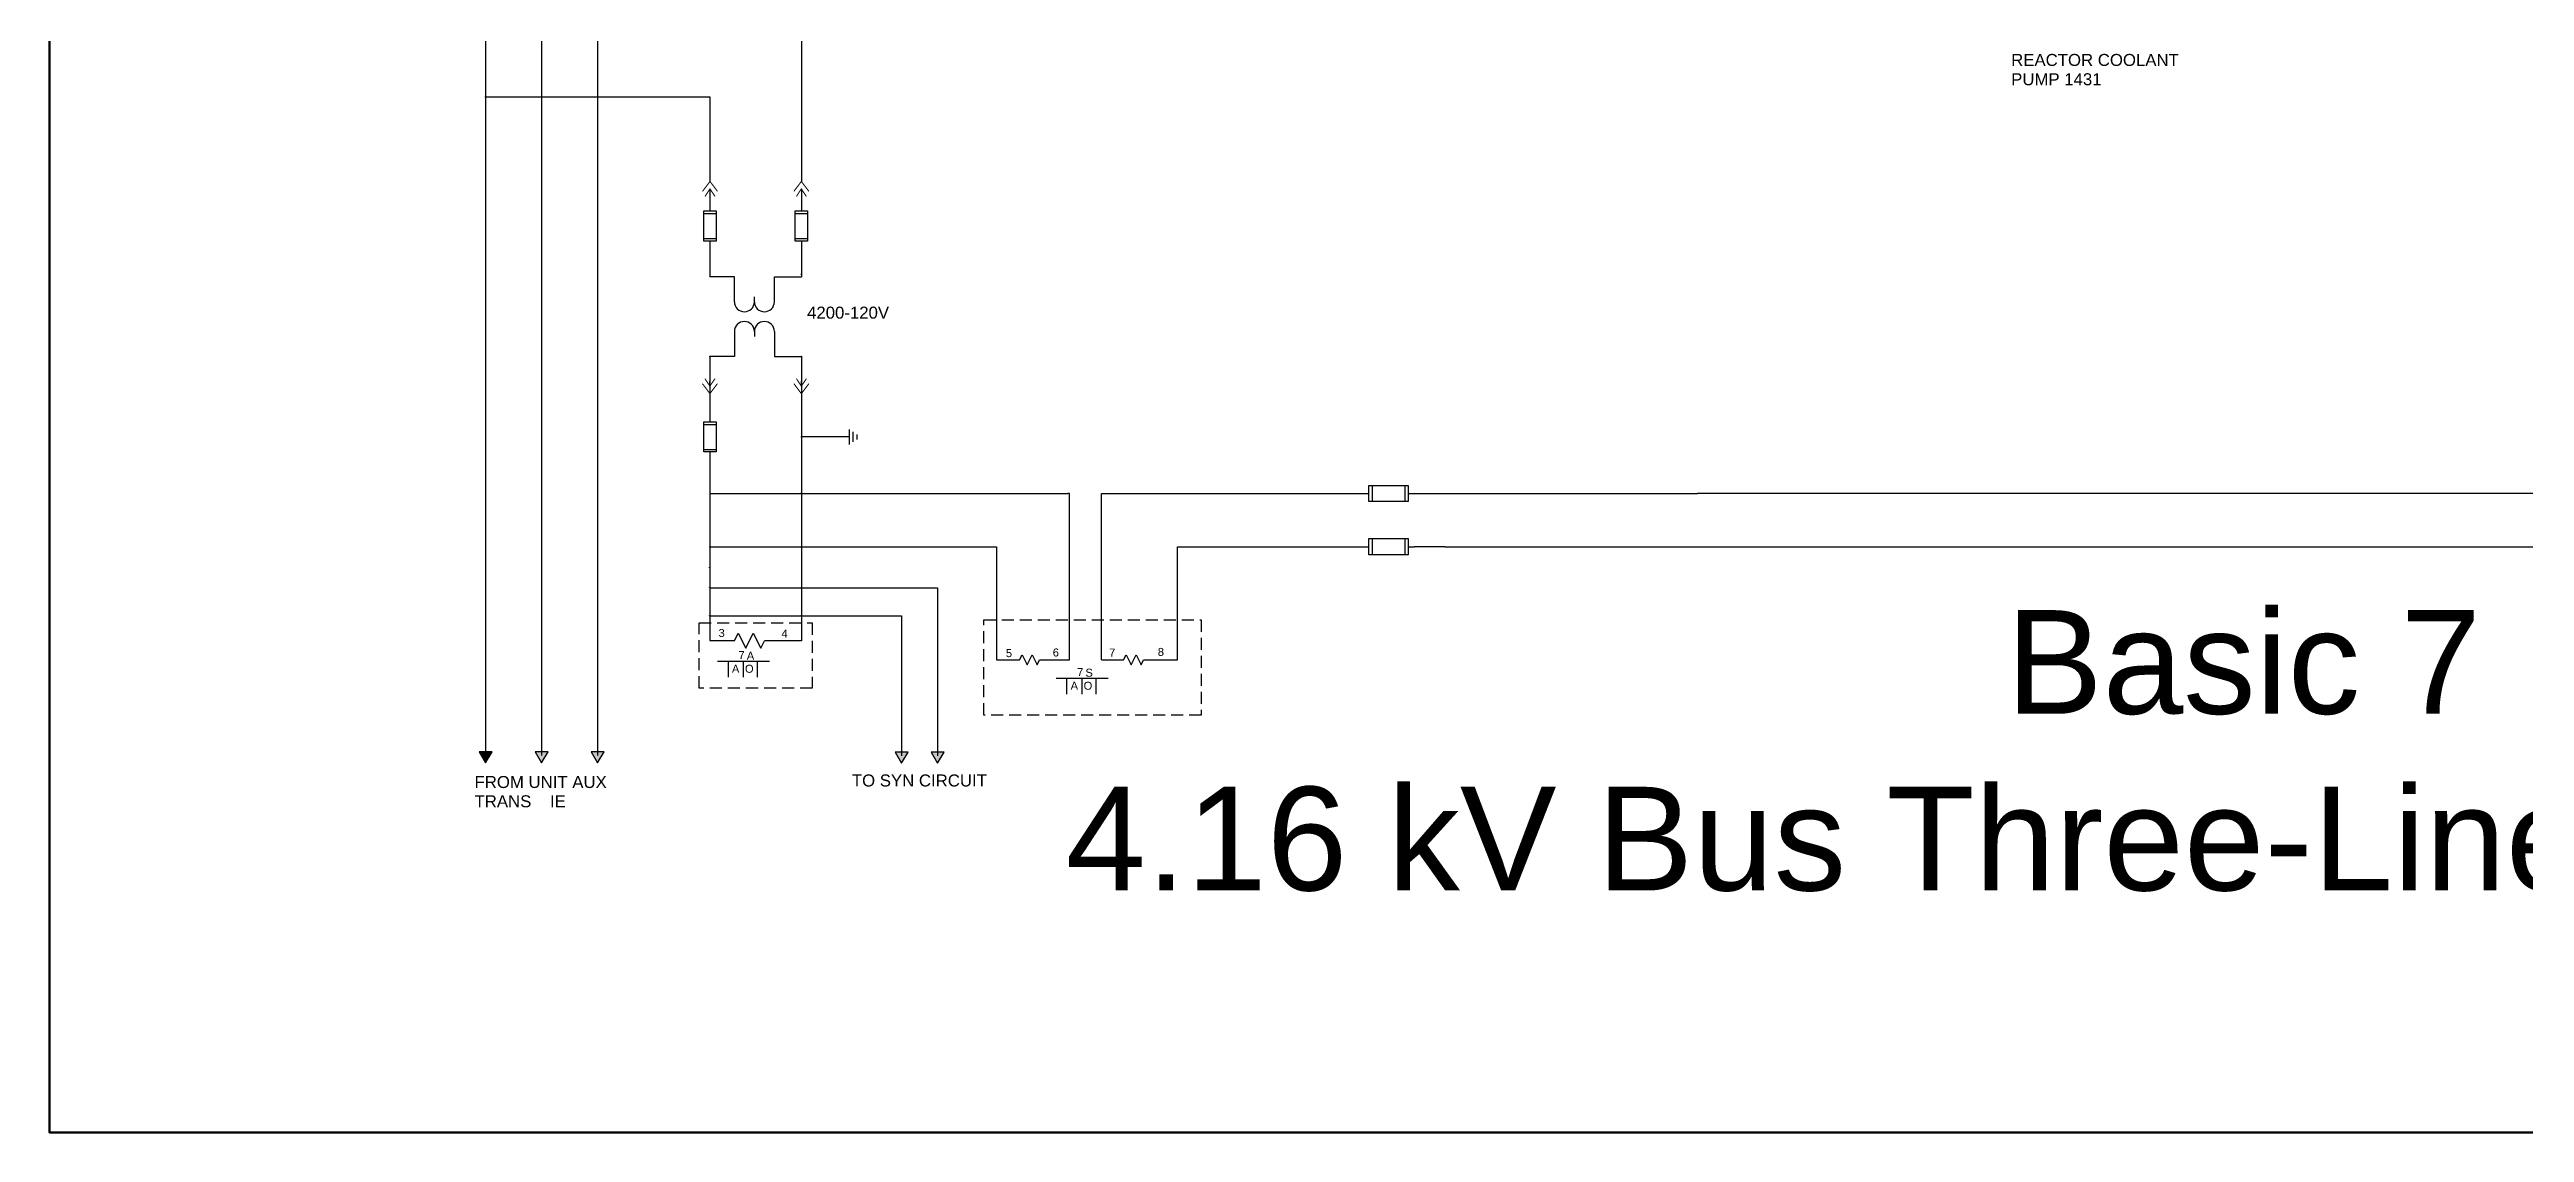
# Model space of a CAD drawing. Header units: millimetres. Extents: x -77 to 460, y -253 to 95.
# Drawn here: x -76.5 to 232.8, y -252.6 to -117.3 of the extents above; entities that cross this region are included whole.
import ezdxf
from ezdxf.enums import TextEntityAlignment as Align

# ---------------------------------------------------------------- set-up
doc = ezdxf.new("R2010")
doc.units = ezdxf.units.MM
doc.header["$LTSCALE"] = 6
doc.header["$MEASUREMENT"] = 0
doc.linetypes.add('HIDDEN', pattern=[0.375, 0.25, -0.125])
for name, color, linetype in [('HIDDEN', 7, 'HIDDEN'), ('SYMS', 7, 'Continuous'), ('WIRES', 7, 'Continuous')]:
    doc.layers.add(name, color=color, linetype=linetype)
doc.styles.get("Standard").update_dxf_attribs({"font": 'arial.ttf'})
doc.styles.add('WD', font='romans.shx')

# ---------------------------------------------------------------- blocks, each defined once
blk = doc.blocks.new('WDDOT')
for radius in [0.03, 0.0187, 0.00929]:
    blk.add_circle((0, 0), radius)
blk = doc.blocks.new('VFU0')
for p, q in [((-0.078, -0.188), (-0.078, 0.188)), ((-0.078, 0.188), (0.078, 0.188)), ((-0.078, 0.156), (0.078, 0.156)), ((0.078, 0.188), (0.078, -0.188)), ((-0.078, -0.156), (0.078, -0.156)), ((0.078, -0.188), (-0.078, -0.188))]:
    blk.add_line(p, q)
at = {"style": 'WD', "width": 0.7}
for tag, p in [('INST', (0.188, 0.234)), ('LOC', (0.188, 0.078)), ('DESC1', (0.18, -0.134)), ('DESC2', (0.188, -0.297)), ('DESC3', (0.188, -0.453))]:
    blk.add_attdef(tag, p, '', height=0.125, dxfattribs=at)
at = {"linetype": 'Continuous', "style": 'WD', "width": 0.7, "flags": 8}
blk.add_attdef('TERM01', text='', height=0.1, dxfattribs=at).set_placement((-0.055, 0.207), align=Align.RIGHT)
at = {"style": 'WD', "width": 0.7}
blk.add_attdef('RATING1', text='', height=0.0938, rotation=90, dxfattribs=at).set_placement((0, 0), align=Align.MIDDLE_CENTER)
at = {"color": 7, "style": 'WD', "flags": 1}
for tag, p in [('X2TERM01', (0, 0.188)), ('X8TERM02', (0, -0.188))]:
    blk.add_attdef(tag, p, '', height=0.01, dxfattribs=at)
at = {"linetype": 'Continuous', "style": 'WD', "width": 0.7, "flags": 8}
blk.add_attdef('TERM02', text='', height=0.1, dxfattribs=at).set_placement((-0.041, -0.213), align=Align.TOP_RIGHT)
at = {"linetype": 'Continuous', "style": 'WD', "flags": 9}
for tag, p in [('ASSYCODE', (-0.078, -0.105)), ('MFG', (-0.08, -0.088)), ('CAT', (-0.08, -0.073))]:
    blk.add_attdef(tag, text='', height=0.01, dxfattribs=at).set_placement(p, align=Align.RIGHT)
at = {"style": 'WD', "flags": 9}
blk.add_attdef('FAMILY', text='', height=0.01, dxfattribs=at).set_placement((-0.08, -0.036), align=Align.RIGHT)
blk = doc.blocks.new('VC01PJ_1-')
blk.add_line((0, -0.031), (0, -0.094))
for points in [[(-0.094, -0.062, 0.0125, 0.0125, 0), (0, 0.062, 0.0125, 0.0125, 0), (0.094, -0.062, 0, 0, 0)], [(0.062, -0.125, 0.0125, 0.0125, 0), (0, -0.031, 0.0125, 0.0125, 0), (-0.062, -0.125, 0, 0, 0)]]:
    blk.add_lwpolyline(points, format="xyseb")
at = {"style": 'WD', "width": 0.85}
for tag, p in [('INST', (0.219, 0.25)), ('TAG1', (0.221, -0.092)), ('LOC', (0.219, 0.078)), ('DESC1', (0.219, -0.266)), ('DESC2', (0.219, -0.438)), ('DESC3', (0.219, -0.609))]:
    blk.add_attdef(tag, p, '', height=0.125, dxfattribs=at)
at = {"linetype": 'Continuous', "style": 'WD', "width": 0.85, "flags": 8}
blk.add_attdef('TERM01', text='', height=0.125, dxfattribs=at).set_placement((-0.055, 0.113), align=Align.RIGHT)
at = {"style": 'WD'}
for tag, p, height, flags in [('FAMILY', (-0.132, 0.064), 0.01, 9), ('X2TERM01', (0, 0.062), 0.0125, 1), ('X2TERMDESC01', (0.026, 0.042), 0.01, 1), ('X8TERM02', (0, -0.094), 0.0125, 1), ('X8TERMDESC02', (0.013, -0.115), 0.01, 1)]:
    blk.add_attdef(tag, p, '', height=height, dxfattribs=dict(at, flags=flags))
at = {"linetype": 'Continuous', "style": 'WD', "flags": 9}
for tag, p in [('MFG', (-0.109, 0)), ('CAT', (-0.107, 0.019)), ('ASSYCODE', (-0.109, -0.014))]:
    blk.add_attdef(tag, text='', height=0.01, dxfattribs=at).set_placement(p, align=Align.CENTER)
at = {"linetype": 'Continuous', "style": 'WD', "width": 0.85, "flags": 8}
blk.add_attdef('TERM02', text='', height=0.125, dxfattribs=at).set_placement((-0.041, -0.151), align=Align.TOP_RIGHT)
at = {"color": 7, "style": 'WD', "flags": 1}
blk.add_attdef('WDTYPE', (-0.237, -0.081), '', height=0.01, dxfattribs=at)
at = {"style": 'WD', "flags": 9}
blk.add_attdef('WDBLKNAM', text='', height=0.01, dxfattribs=at).set_placement((-0.16, -0.106), align=Align.RIGHT)
at = {"style": 'WD'}
for tag, p in [('X4LINK', (-0.125, -0.062)), ('X1LINK', (0.125, -0.062))]:
    blk.add_attdef(tag, p, '', height=0.01, dxfattribs=at)
blk = doc.blocks.new('HC01PJ_1-')
blk.add_line((0.031, 0), (0.094, 0))
for points in [[(0.062, -0.094, 0.0125, 0.0125, 0), (-0.063, 0, 0.0125, 0.0125, 0), (0.062, 0.094, 0, 0, 0)], [(0.125, 0.062, 0.0125, 0.0125, 0), (0.031, 0, 0.0125, 0.0125, 0), (0.125, -0.063, 0, 0, 0)]]:
    blk.add_lwpolyline(points, format="xyseb")
at = {"style": 'WD', "width": 0.85}
for tag, p in [('INST', (-0.012, 0.467)), ('LOC', (-0.012, 0.295)), ('TAG1', (-0.01, 0.125)), ('DESC1', (-0.01, -0.344)), ('DESC2', (-0.01, -0.516)), ('DESC3', (-0.01, -0.687))]:
    blk.add_attdef(tag, text='', height=0.125, dxfattribs=at).set_placement(p, align=Align.CENTER)
at = {"style": 'WD', "flags": 9}
blk.add_attdef('WDTYPE', text='', height=0.01, dxfattribs=at).set_placement((-0.221, 0.075), align=Align.RIGHT)
at = {"style": 'WD'}
for tag, p, flags in [('X4TERMDESC01', (-0.094, 0.031), 1), ('X1TERMDESC02', (0.125, 0.031), 1), ('FAMILY', (0.206, 0.131), 9)]:
    blk.add_attdef(tag, p, '', height=0.01, dxfattribs=dict(at, flags=flags))
at = {"color": 7, "style": 'WD', "flags": 1}
for tag, p in [('X4TERM01', (-0.063, 0)), ('X1TERM02', (0.094, 0))]:
    blk.add_attdef(tag, p, '', height=0.0125, dxfattribs=at)
at = {"style": 'WD'}
for tag, p in [('X2LINK', (0, 0.094)), ('X8LINK', (0, -0.094))]:
    blk.add_attdef(tag, p, '', height=0.01, dxfattribs=at)
at = {"linetype": 'Continuous', "style": 'WD', "flags": 9}
for tag, p in [('ASSYCODE', (0.219, 0.062)), ('MFG', (0.228, 0.089)), ('CAT', (0.23, 0.108))]:
    blk.add_attdef(tag, text='', height=0.01, dxfattribs=at).set_placement(p, align=Align.CENTER)
at = {"linetype": 'Continuous', "style": 'WD', "flags": 8}
blk.add_attdef('TERM01', text='', height=0.125, dxfattribs=at).set_placement((-0.104, -0.031), align=Align.TOP_RIGHT)
blk.add_attdef('TERM02', text='', height=0.125, dxfattribs=at).set_placement((0.146, -0.031), align=Align.TOP_LEFT)
blk = doc.blocks.new('HGND2')
for p, q in [((0.125, 0), (0, 0)), ((0.125, 0.09375), (0.125, -0.09375)), ((0.171875, 0.0625), (0.171875, -0.0625)), ((0.21875, 0.03125), (0.21875, -0.03125))]:
    blk.add_line(p, q)
at = {"style": 'WD', "width": 0.8}
for tag, p in [('INST', (0.25, 0.3125)), ('TAG1', (0.25, 0)), ('LOC', (0.25, 0.15625)), ('DESC1', (0.25, -0.15625)), ('DESC2', (0.25, -0.3125))]:
    blk.add_attdef(tag, text='', height=0.125, dxfattribs=at).set_placement(p, align=Align.MIDDLE_LEFT)
at = {"style": 'WD', "flags": 1}
for tag in ['ASSYCODE', 'CAT', 'X4TERM01', 'MFG', 'FAMILY']:
    blk.add_attdef(tag, (0, 0), '', height=0.01, dxfattribs=at)
blk = doc.blocks.new('HRE1')
for p, q in [((-0.125, 0), (-0.094, 0.062)), ((-0.094, 0.062), (-0.031, -0.062)), ((-0.031, -0.062), (0.031, 0.062)), ((0.031, 0.062), (0.094, -0.062)), ((0.094, -0.062), (0.125, 0))]:
    blk.add_line(p, q)
at = {"style": 'WD'}
for tag, width, p in [('INST', 0.7, (0, 0.888)), ('LOC', 0.7, (0, 0.719)), ('DESC1', 0.7, (0, 0.562)), ('DESC2', 0.7, (0, 0.406)), ('RATING1', 0.9, (0.006, 0.094))]:
    blk.add_attdef(tag, text='', height=0.125, dxfattribs=dict(at, width=width)).set_placement(p, align=Align.CENTER)
blk.add_attdef('TAG1', text='', height=0.125, dxfattribs=at).set_placement((0, 0.25), align=Align.CENTER)
for tag, p, height, flags in [('X4TERM01', (-0.125, 0), 0.0125, 1), ('X1TERM02', (0.125, 0), 0.0125, 1), ('FAMILY', (0.205, 0.152), 0.01, 9)]:
    blk.add_attdef(tag, p, '', height=height, dxfattribs=dict(at, flags=flags))
at = {"linetype": 'Continuous', "style": 'WD', "flags": 9}
for tag, p in [('ASSYCODE', (0.219, 0.062)), ('MFG', (0.228, 0.089)), ('CAT', (0.23, 0.108))]:
    blk.add_attdef(tag, text='', height=0.01, dxfattribs=at).set_placement(p, align=Align.CENTER)
at = {"linetype": 'Continuous', "style": 'WD', "flags": 8}
blk.add_attdef('TERM01', text='', height=0.125, dxfattribs=at).set_placement((-0.219, -0.031), align=Align.TOP_RIGHT)
at = {"style": 'WD', "width": 0.9}
blk.add_attdef('RATING2', text='', height=0.125, dxfattribs=at).set_placement((0.006, -0.188), align=Align.TOP_CENTER)
at = {"linetype": 'Continuous', "style": 'WD', "flags": 8}
blk.add_attdef('TERM02', text='', height=0.125, dxfattribs=at).set_placement((0.219, -0.031), align=Align.TOP_LEFT)
blk = doc.blocks.new('HT0_05')
blk.add_lwpolyline([(0.081, -0.063), (0, 0.078), (-0.081, -0.063)], close=True)
at = {"style": 'WD', "flags": 1}
for tag, p in [('X4TERM01', (-0.045, 0)), ('X2TERM01', (0, 0.078)), ('X1TERM01', (0.045, 0)), ('X8TERM01', (0, -0.063))]:
    blk.add_attdef(tag, p, '', height=0.01, dxfattribs=at)
blk = doc.blocks.new('HFU0')
for p, q in [((-0.188, -0.078), (-0.188, 0.078)), ((-0.188, 0.078), (0.188, 0.078)), ((-0.156, 0.078), (-0.156, -0.078)), ((0.156, 0.078), (0.156, -0.078)), ((0.188, 0.078), (0.188, -0.078)), ((0.188, -0.078), (-0.188, -0.078))]:
    blk.add_line(p, q)
at = {"style": 'WD', "width": 0.7}
for tag, p in [('INST', (0, 0.328)), ('LOC', (0, 0.172)), ('DESC1', (0.007, -0.262)), ('DESC3', (0, -0.578)), ('DESC2', (0.007, -0.419))]:
    blk.add_attdef(tag, text='', height=0.125, dxfattribs=at).set_placement(p, align=Align.CENTER)
at = {"style": 'WD', "flags": 1}
for tag, p in [('X4TERM01', (-0.188, 0)), ('X1TERM02', (0.188, 0))]:
    blk.add_attdef(tag, p, '', height=0.01, dxfattribs=at)
at = {"style": 'WD', "width": 0.7}
blk.add_attdef('RATING1', text='', height=0.0938, dxfattribs=at).set_placement((0, 0), align=Align.MIDDLE_CENTER)
at = {"linetype": 'Continuous', "style": 'WD', "flags": 9}
for tag, p in [('ASSYCODE', (0.156, 0.118)), ('MFG', (0.156, 0.083)), ('CAT', (0.156, 0.102))]:
    blk.add_attdef(tag, text='', height=0.01, dxfattribs=at).set_placement(p, align=Align.CENTER)
at = {"linetype": 'Continuous', "style": 'WD', "width": 0.7, "flags": 8}
blk.add_attdef('TERM01', text='', height=0.1, dxfattribs=at).set_placement((-0.25, -0.016), align=Align.TOP_RIGHT)
blk.add_attdef('TERM02', text='', height=0.1, dxfattribs=at).set_placement((0.25, -0.016), align=Align.TOP_LEFT)

msp = doc.modelspace()

# ---------------------------------------------------------------- hatches: boundary and pattern name
h = msp.add_hatch(color=256)
h.dxf.hatch_style = 1
h.paths.add_polyline_path([(-21.18, -204.98), (-22.81, -204.98), (-22, -206.39)])
h = msp.add_hatch(color=256)
h.dxf.hatch_style = 1
h.paths.add_polyline_path([(-7.19, -204.98), (-8.81, -204.98), (-8, -206.39)])
h.paths.add_polyline_path([(-14.19, -204.98), (-15.81, -204.98), (-15, -206.39)])
h.paths.add_polyline_path([(30.81, -205.03), (29.19, -205.03), (30, -206.44)])
h.paths.add_polyline_path([(35.31, -205.03), (33.69, -205.03), (34.5, -206.44)])

# ---------------------------------------------------------------- linework, layer by layer
for p, q in [((9.1, -148.77), (9.1, -145.65)), ((11.6, -148.77), (11.6, -148.14)), ((14.1, -148.77), (14.1, -145.65)), ((9.1, -152.49), (9.1, -155.61)), ((11.6, -152.49), (11.6, -153.12)), ((14.1, -152.49), (14.1, -155.61)), ((51, -172.73), (50.79, -172.73)), ((51, -177), (51, -172.73)), ((55, -177), (55, -172.73)), ((94.1, -172.73), (97.85, -172.73)), ((97.88, -179.38), (94.12, -179.38)), ((130.5, -179.38), (298.99, -179.38)), ((6.99, -193.69), (13.49, -193.69)), ((8.35, -195.67), (8.35, -193.69)), ((10.24, -195.67), (10.24, -193.69)), ((11.98, -195.67), (11.98, -193.69)), ((49.32, -195.81), (55.82, -195.81)), ((50.67, -197.79), (50.67, -195.81)), ((52.57, -197.79), (52.57, -195.81)), ((54.31, -197.79), (54.31, -195.81))]:
    msp.add_line(p, q)
at = {"color": 5, "lineweight": 70}
msp.add_lwpolyline([(-76.5, 95.06), (459.57, 95.06), (459.57, -252.56), (-76.5, -252.56)], close=True, dxfattribs=at)
for centre, start, end in [((10.35, -148.77), 180, 0), ((10.35, -152.49), 0, 180), ((12.85, -148.77), 180, 0), ((12.85, -152.49), 0, 180)]:
    msp.add_arc(centre, 1.25, start, end)
at = {"layer": 'HIDDEN'}
for points in [[(40.29, -188.5), (67.44, -188.5), (67.44, -200.43), (40.29, -200.43)], [(4.68, -188.87), (18.8, -188.87), (18.8, -197.03), (4.68, -197.03)]]:
    msp.add_lwpolyline(points, close=True, dxfattribs=at)
at = {"layer": 'WIRES'}
for p, q in [((-22, -70), (-22, -174.5)), ((-15, -70), (-15, -174.5)), ((-8, -70), (-8, -174.5)), ((17.47, -113.58), (17.47, -133.74)), ((-22, -123.16), (-15.05, -123.16)), ((-14.95, -123.16), (-8.05, -123.16)), ((-7.95, -123.16), (6.05, -123.16)), ((6.05, -123.16), (6.05, -133.74)), ((6.05, -135.3), (6.05, -137.43)), ((17.47, -135.3), (17.47, -137.43)), ((6.05, -141.18), (6.05, -145.6)), ((17.47, -141.18), (17.47, -145.68)), ((6, -145.65), (5.98, -145.65)), ((9.1, -145.65), (6.1, -145.65)), ((14.1, -145.65), (17.47, -145.65)), ((6.04, -156.8), (6.04, -163.78)), ((6.05, -155.58), (6.05, -156.8)), ((9.1, -155.61), (6.05, -155.61)), ((14.1, -155.61), (17.47, -155.61)), ((17.47, -155.58), (17.47, -157.05)), ((17.47, -157.05), (17.47, -181.39)), ((22.2, -165.66), (17.47, -165.66)), ((6.04, -167.53), (6.04, -181.97)), ((6.01, -172.73), (17.39, -172.73)), ((17.49, -172.73), (50.79, -172.73)), ((54.97, -172.73), (88.41, -172.73)), ((93.29, -172.73), (94.1, -172.73)), ((97.85, -172.73), (129.47, -172.73)), ((129.47, -172.7), (298.99, -172.7)), ((-22, -174.5), (-22, -205.53)), ((-15, -174.5), (-15, -205.45)), ((-8, -174.5), (-8, -205.45)), ((6.04, -179.38), (17.42, -179.38)), ((17.52, -179.38), (41.84, -179.38)), ((41.84, -179.38), (41.84, -193.5)), ((51, -193.5), (51, -177)), ((55, -193.5), (55, -177)), ((64.5, -179.38), (88.41, -179.38)), ((64.5, -193.5), (64.5, -179.38)), ((93.29, -179.38), (94.12, -179.38)), ((97.88, -179.38), (130.5, -179.38)), ((6.04, -181.97), (6.01, -181.97)), ((6.01, -181.97), (6.01, -188.03)), ((17.47, -181.39), (17.43, -181.39)), ((17.47, -181.36), (17.47, -191.12)), ((6.01, -184.5), (17.42, -184.5)), ((17.52, -184.5), (30, -184.5)), ((30, -184.5), (34.5, -184.5)), ((34.5, -184.5), (34.5, -205.5)), ((6.01, -188), (17.42, -188)), ((6.01, -188), (6.01, -191.07)), ((17.52, -188), (30, -188)), ((30, -188), (30, -205.5)), ((6.01, -191.07), (6.09, -191.07)), ((9.12, -191.12), (6.02, -191.12)), ((17.47, -191.12), (12.88, -191.12)), ((41.84, -193.5), (43, -193.5)), ((43, -193.5), (44.75, -193.5)), ((47.25, -193.5), (51, -193.5)), ((55, -193.5), (57.75, -193.5)), ((60.25, -193.5), (64.5, -193.5))]:
    msp.add_line(p, q, dxfattribs=at)
for centre in [(-15, -123.16), (-8, -123.16), (6.05, -145.65), (17.44, -172.73), (17.47, -179.38), (17.47, -184.5), (17.47, -188)]:
    msp.add_arc(centre, 0.05, 0, 180, dxfattribs=at)

# ---------------------------------------------------------------- block references
at = {"layer": 'SYMS'}
for p in [(-22, -123.16), (17.47, -145.33), (17.47, -145.65), (6.05, -155.61), (17.47, -155.61), (17.47, -165.66), (6.04, -179.38), (6.01, -181.97), (6.01, -184.5), (6.01, -188)]:
    msp.add_blockref('WDDOT', p, dxfattribs=at)
for name, p, xscale, yscale, zscale in [('VC01PJ_1-', (6.05, -134.36), 10, 10, 10), ('VC01PJ_1-', (17.47, -134.36), 10, 10, 10), ('VFU0', (6.05, -139.31), 10, 10, 10), ('VFU0', (17.47, -139.31), 10, 10, 10), ('VFU0', (6.04, -165.66), 10, 10, 10), ('HGND2', (22.2, -165.66), 10, 10, 10), ('HFU0', (90.85, -172.73), 13, 13, 13), ('HFU0', (90.85, -179.38), 13, 13, 13), ('HRE1', (11, -191.12), 15, 15, 15), ('HRE1', (46, -193.5), 10, 10, 10), ('HRE1', (59, -193.5), 10, 10, 10)]:
    msp.add_blockref(name, p, dxfattribs=dict(at, xscale=xscale, yscale=yscale, zscale=zscale))
at = {"layer": 'SYMS', "xscale": 10, "yscale": 10, "zscale": 10}
for name, p, rotation in [('HC01PJ_1-', (6.04, -159.62), 90), ('HC01PJ_1-', (17.47, -159.62), 90), ('HT0_05', (-21.86, -205.37), 300.0000000000001), ('HT0_05', (-14.86, -205.37), 300.0000000000001), ('HT0_05', (-7.86, -205.37), 300.0000000000001), ('HT0_05', (30.14, -205.42), 300.0000000000001), ('HT0_05', (34.64, -205.42), 300.0000000000001)]:
    msp.add_blockref(name, p, dxfattribs=dict(at, rotation=rotation))

# ---------------------------------------------------------------- texts
for s, height, p in [('REACTOR COOLANT', 1.5, (168.68, -119.31)), ('PUMP 1431', 1.5, (168.68, -121.72)), ('4200-120V', 1.5, (18.18, -150.88)), ('Basic 7', 12.953, (168.06, -200.25)), ('3', 1, (7.12, -190.65)), ('4', 1, (14.99, -190.72)), ('A', 1, (8.79, -195.12)), ('7', 1, (9.61, -193.41)), ('O', 1, (10.42, -195.12)), ('A', 1, (10.65, -193.49)), ('5', 1, (43.03, -193.17)), ('6', 1, (48.89, -193.09)), ('7', 1, (51.93, -195.54)), ('S', 1, (52.97, -195.61)), ('7', 1, (55.94, -193.09)), ('8', 1, (62.02, -193.02)), ('A', 1, (51.12, -197.24)), ('O', 1, (52.75, -197.24)), ('FROM UNIT AUX', 1.5, (-23.38, -209.52)), ('TO SYN CIRCUIT ', 1.5, (23.78, -209.33)), ('4.16 kV Bus Three-Line Diagram', 12.9527, (50.49, -222.32)), ('TRANS    IE', 1.5, (-23.38, -211.93))]:
    msp.add_text(s, height=height).set_placement(p)

doc.saveas('drawing.dxf')
